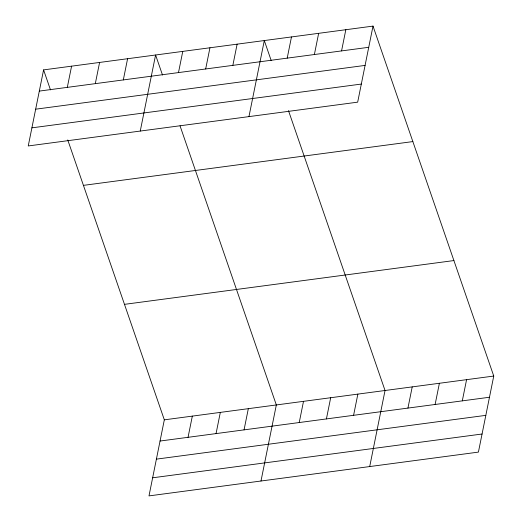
<?xml version="1.0" encoding="UTF-8"?>
<svg xmlns="http://www.w3.org/2000/svg" width="522" height="522" viewBox="0 0 522 522"><rect width="100%" height="100%" fill="white"/><g stroke="black" fill="none" stroke-linecap="round" stroke-linejoin="round"><path stroke-width="0.78" d="M43.587 69.889L28.247 145.951L357.674 102.162L373.008 26.1L43.587 69.889L50.49 89.901M67.312 87.363L71.586 66.163M95.311 83.644L99.591 62.444M123.316 79.918L127.59 58.718M140.255 131.061L155.589 54.999L162.499 75.018M178.491 72.584L182.765 51.384M205.668 68.976L209.948 47.776M232.851 65.361L237.125 44.161M67.756 139.948L164.326 419.838L148.992 495.9L478.413 452.111L493.753 376.049L373.008 26.1M248.961 116.615L264.302 40.553L271.205 60.565M188.05 437.312L192.331 416.112M287.204 58.138L291.478 36.938M216.056 433.593L220.33 412.393M314.381 54.523L318.655 33.323M244.055 429.867L248.328 408.667M341.558 50.915L345.832 29.715M260.993 481.01L276.334 404.948L180.031 125.828M299.236 422.533L303.51 401.333M326.413 418.925L330.687 397.725M353.59 415.31L357.864 394.11M369.707 466.564L385.04 390.495L288.47 110.612M407.943 408.087L412.217 386.887M435.12 404.472L439.393 383.272M462.296 400.857L466.577 379.664M39.313 91.089L368.734 47.3M35.659 109.189L365.087 65.407M31.901 127.844L361.322 84.062M83.429 185.369L412.856 141.586M124.484 304.352L453.905 260.563M164.326 419.838L493.753 376.049M160.052 441.038L489.479 397.249M156.404 459.138L485.825 415.355M152.639 477.793L482.067 434.01"/></g></svg>
